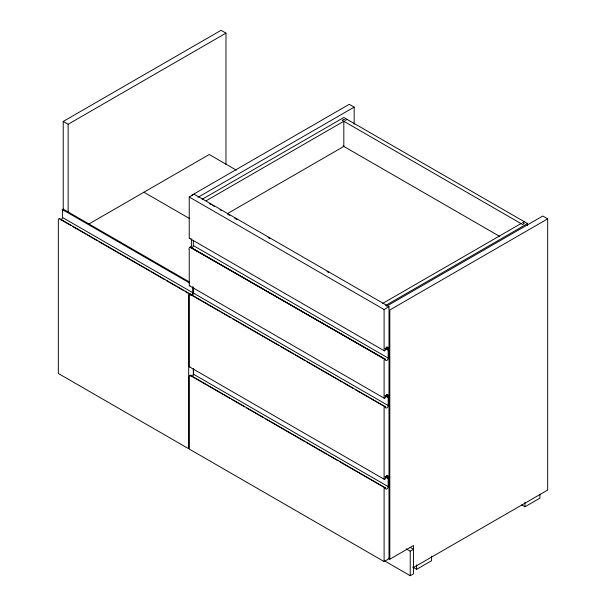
<?xml version="1.0" encoding="UTF-8"?>
<svg xmlns="http://www.w3.org/2000/svg" width="606" height="606" viewBox="0 0 606 606"><rect width="100%" height="100%" fill="white"/><g stroke="black" fill="none" stroke-linecap="round" stroke-linejoin="round"><path stroke-width="0.91" d="M63.229 210.168L63.229 121.435L221.084 30.3L225.977 33.125L225.977 164.484M63.229 121.435L68.13 124.26L225.977 33.125M61.054 219.796A1.924 1.114 -60 0 0 62.41 217.44L62.41 209.585L63.229 209.115L189.496 282.01M88.4 224.281L209.244 154.515L236.249 170.104M191.413 195.443L349.268 104.308L354.169 107.133L354.169 124.147M189.92 238.264A0.962 0.553 -60 0 1 189.239 237.87L189.239 197.011L194.14 194.185L388.999 306.689L388.999 349.117L388.188 349.586L385.727 348.17M197.95 197.329L354.169 107.133M202.04 199.366L343.822 117.503L527.531 223.569L527.531 225.455M206.116 200.783L343.822 121.276L343.822 146.417L227.424 213.623M347.086 119.39L345.458 120.336L343.822 119.39L342.193 120.336L522.63 224.515L524.266 223.569L522.63 222.629L524.266 221.682M382.469 303.545L521.001 223.569M385.749 305.424L527.531 223.569M386.552 306.219L542.771 216.024L547.673 218.857L547.673 490.065L413.497 567.527M189.239 197.011L384.106 309.522L388.999 306.689M547.673 218.857L389.817 309.992L389.817 559.202L388.188 558.255M384.908 348.329L388.188 350.215L388.999 349.745L388.999 396.566L388.188 397.044L385.727 395.62M384.908 395.779L388.188 397.672L388.999 397.195L388.999 477.649L388.188 478.119L385.727 476.702M384.908 476.861L388.188 478.748L388.999 478.278L388.999 558.732L384.106 561.557L189.239 449.054L189.239 376.462A0.962 0.553 -60 0 1 189.829 375.341A0.962 0.553 -60 0 1 190.572 375.485M389.817 559.202L413.497 545.529L413.497 573.814L410.232 575.7L384.855 561.05M406.141 548.824L410.232 551.187L413.497 549.301L410.224 547.415M412.625 567.027L416.625 569.337L431.593 560.694L431.593 556.202M521.751 504.95L524.947 506.798L539.916 498.155L539.916 494.564M189.92 247.21L385.264 359.206M190.17 247.104L385.439 359.456M343.004 145.948L499.768 236.454M209.381 203.616L211.009 204.555M212.645 205.502L214.274 206.441M219.993 209.744L221.622 210.683M227.341 213.986L229.788 215.395M234.689 218.228L237.135 219.637M268.163 237.552L269.799 238.499M326.952 271.496L328.581 272.435M143.925 192.223L189.761 218.69M386.545 347.071L388.188 348.018L388.188 349.586M387.363 348.798L388.999 349.745M189.436 238.31L384.302 350.813M193.322 240.332L193.322 245.566L388.188 358.07A1.924 1.114 -60 0 1 386.825 360.426A1.924 1.114 -60 0 1 385.461 359.646A0.962 0.553 -60 0 0 384.787 359.252A0.962 0.553 -60 0 0 384.106 360.426L384.106 397.824A0.962 0.553 -60 0 0 384.787 398.218A0.962 0.553 -60 0 0 385.461 397.044A1.924 1.114 -60 0 1 386.825 394.688A1.924 1.114 -60 0 1 388.188 395.468L388.188 397.044M190.398 247.081L385.461 359.646M386.545 394.521L388.188 395.468M62.41 209.585L189.496 282.957M189.436 285.759L384.302 398.271M62.41 217.44L192.776 292.706A1.924 1.114 -60 0 1 191.064 295.213M193.322 287.782L193.322 293.024L388.188 405.528A1.924 1.114 -60 0 1 386.825 407.883A1.924 1.114 -60 0 1 385.461 407.096L369.91 398.119M59.494 218.577L189.852 293.842M190.398 294.152L385.264 406.656M60.509 219.486L71.167 225.644M72.811 226.591L85.931 234.158M87.567 235.105L97.407 240.787M99.043 241.733L149.879 271.087M151.523 272.033L164.635 279.601M166.279 280.548L176.119 286.229M177.755 287.176L183.497 290.494M185.133 291.441L190.057 294.281A1.924 1.114 -60 0 0 190.239 294.963M191.42 295.069L219.258 311.136M220.895 312.082L230.719 317.756M232.356 318.703L279.025 345.647M280.661 346.594L293.766 354.154M295.402 355.101L305.227 360.775M306.863 361.721L342.072 382.045M343.708 382.992L353.533 388.666M355.169 389.605L368.274 397.172M386.545 475.604L388.188 476.551L388.188 478.119M385.727 476.384L388.999 478.278M189.436 366.842L384.302 479.346M193.322 368.865L193.322 374.099L388.188 486.603A1.924 1.114 -60 0 1 386.825 488.966A1.924 1.114 -60 0 1 385.461 488.178L339.61 461.704M190.398 375.235L385.264 487.739M229.901 398.362L190.602 375.675A1.924 1.114 -60 0 0 190.648 376.053M231.537 399.309L244.635 406.868M246.271 407.815L263.466 417.746M265.102 418.693L304.409 441.38M306.045 442.327L326.513 454.144M328.149 455.091L337.974 460.757M524.947 502.306L524.947 506.798M416.625 564.845L416.625 569.337M410.232 551.187L410.232 575.7M388.188 350.215L388.188 358.07M388.188 397.672L388.188 405.528M388.188 478.748L388.188 486.603M384.106 309.522L384.106 350.374A0.962 0.553 -60 0 0 384.787 350.768A0.962 0.553 -60 0 0 385.461 349.586A1.924 1.114 -60 0 1 386.825 347.23A1.924 1.114 -60 0 1 388.188 348.018M384.106 561.557L384.106 488.966A0.962 0.553 -60 0 1 384.787 487.785A0.962 0.553 -60 0 1 385.461 488.178M193.594 287.214L193.594 293.827M193.594 368.448L193.594 375.061M192.776 286.6L192.776 292.706M191.413 238.862L191.413 248.308M68.13 124.26L68.13 212.055M193.322 374.099A1.924 1.114 -60 0 1 191.276 376.644M189.92 285.714A0.962 0.553 -60 0 1 189.239 285.32L189.239 249.498A1.363 0.788 -60 0 1 189.239 247.922A1.363 0.788 -60 0 1 190.602 247.142A1.924 1.114 -60 0 0 190.648 247.521M193.322 245.566A1.924 1.114 -60 0 1 191.276 248.104M190.057 294.281A0.962 0.553 -60 0 0 189.375 293.887A0.962 0.553 -60 0 0 188.693 295.061L188.693 448.735L58.327 373.478L58.327 219.796A0.962 0.553 -60 0 1 59.009 218.622A0.962 0.553 -60 0 1 59.691 219.016M388.188 476.551A1.924 1.114 -60 0 0 386.825 475.763A1.924 1.114 -60 0 0 385.461 478.119A0.962 0.553 -60 0 1 384.787 479.301A0.962 0.553 -60 0 1 384.106 478.907L384.106 407.883A0.962 0.553 -60 0 1 384.787 406.702A0.962 0.553 -60 0 1 385.461 407.096M189.92 366.797A0.962 0.553 -60 0 1 189.239 366.403L189.239 295.38A0.962 0.553 -60 0 1 189.92 294.198A0.962 0.553 -60 0 1 190.602 294.592A1.924 1.114 -60 0 0 190.648 294.97M193.322 293.024A1.924 1.114 -60 0 1 191.958 295.38"/></g></svg>
